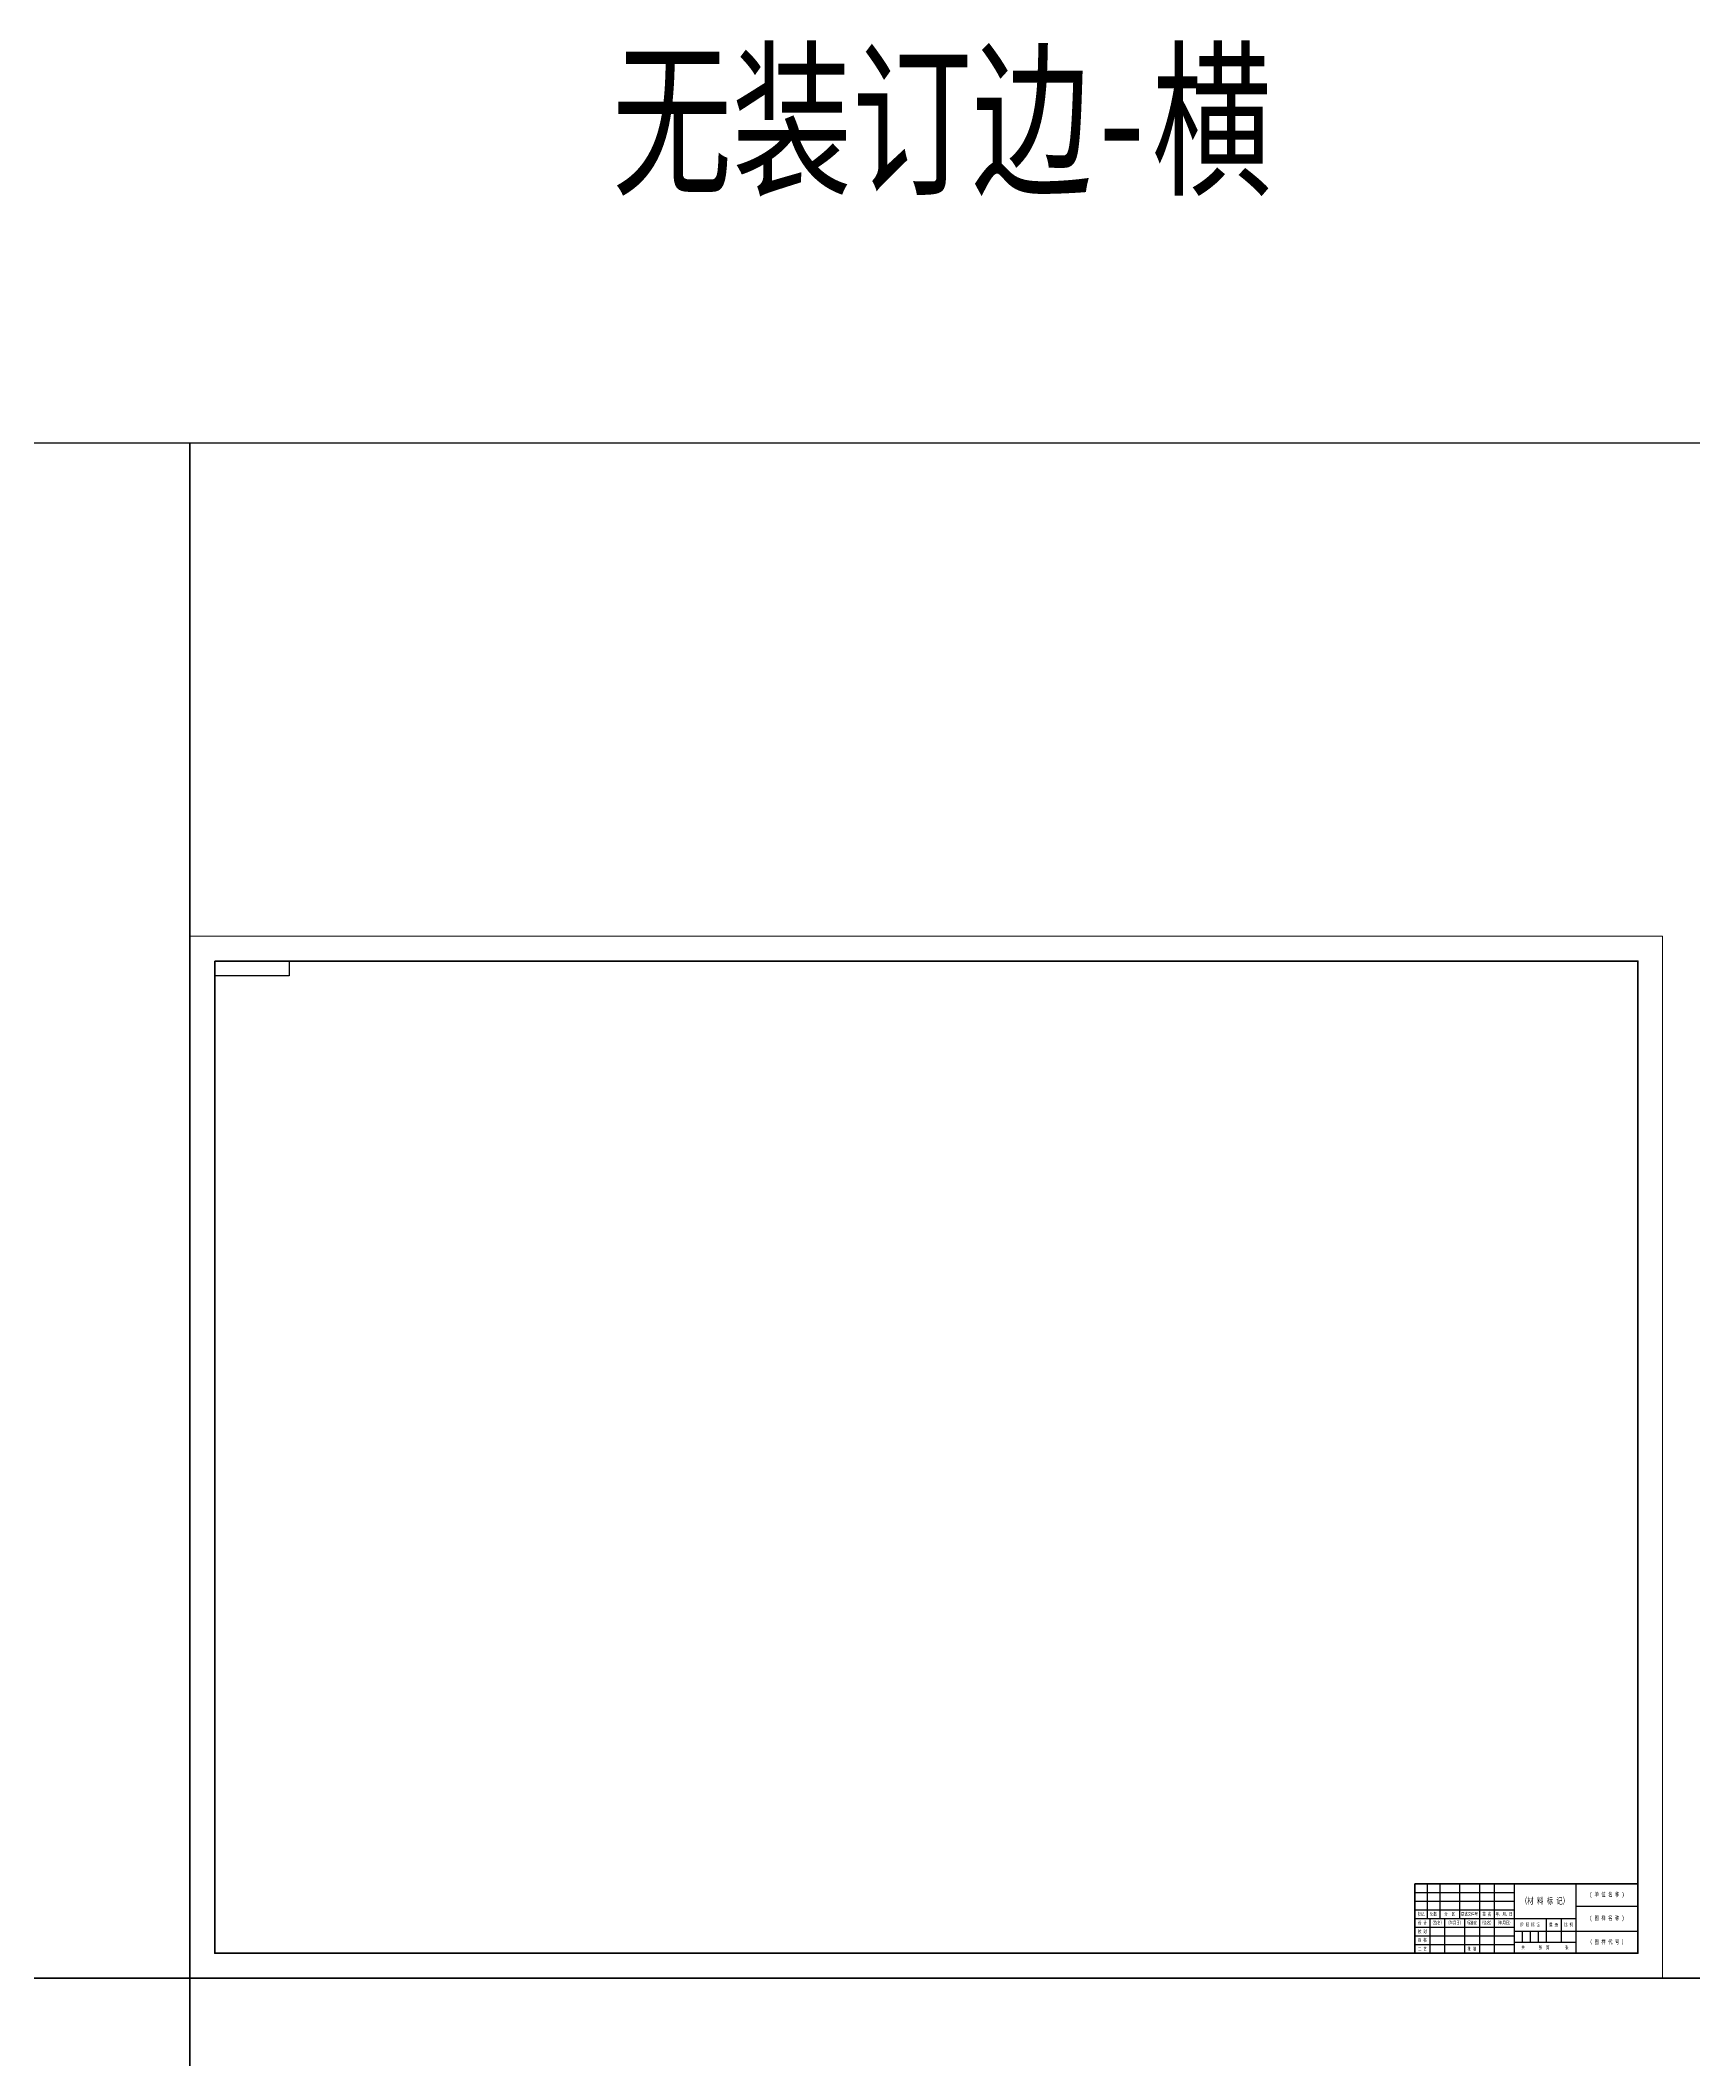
# Model space of a CAD drawing. Header units: millimetres. Extents: x -242 to 4956, y 0 to 6520.
# Drawn here: x 2357 to 3692, y 4890 to 6520 of the extents above; entities that cross this region are included whole.
import ezdxf

# ---------------------------------------------------------------- set-up
doc = ezdxf.new("R2010")
doc.units = ezdxf.units.MM
doc.styles.get("Standard").update_dxf_attribs({"font": '', "width": 0.71})
doc.styles.add('样式 1', font='', dxfattribs={"width": 0.71})
doc.styles.get('Standard').set_extended_font_data('SimSun')
doc.styles.get('样式 1').set_extended_font_data('SimSun')

msp = doc.modelspace()

# ---------------------------------------------------------------- linework, layer by layer
for p, q in [((3467, 5025), (3547, 5025)), ((3477, 5032), (3477, 5004)), ((3487, 5032), (3487, 5004)), ((3503, 5032), (3503, 5004)), ((3519, 5032), (3519, 4976)), ((3531, 5032), (3531, 4976)), ((3547, 5032), (3547, 4976)), ((3597, 5032), (3597, 4976)), ((3467, 5018), (3547, 5018)), ((3467, 5011), (3547, 5011)), ((3597, 5014), (3647, 5014)), ((3467, 5004), (3597, 5004)), ((3467, 4997), (3547, 4997)), ((3467, 4990), (3547, 4990)), ((3479, 5004), (3479, 4976)), ((3491, 5004), (3491, 4976)), ((3507, 5004), (3507, 4976)), ((3547, 4994), (3647, 4994)), ((3553.5, 4994), (3553.5, 4985)), ((3560, 4994), (3560, 4985)), ((3566.5, 4994), (3566.5, 4985)), ((3573, 5004), (3573, 4985)), ((3585, 5004), (3585, 4985)), ((3467, 4983), (3547, 4983)), ((3547, 4985), (3597, 4985))]:
    msp.add_line(p, q)
for points in [[(1239, 4956), (2478, 4956), (2478, 6195), (1239, 6195)], [(2478, 4956), (3717, 4956), (3717, 6195), (2478, 6195)], [(2558, 5765), (2498, 5765), (2498, 5777), (2558, 5777)], [(1239, 3717), (2478, 3717), (2478, 4956), (1239, 4956)], [(2478, 3717), (3717, 3717), (3717, 4956), (2478, 4956)]]:
    msp.add_lwpolyline(points, close=True)
at = {"lineweight": 13}
msp.add_lwpolyline([(2478, 5797), (3667, 5797), (3667, 4956), (2478, 4956)], close=True, dxfattribs=at)
at = {"lineweight": 70}
for points in [[(2498, 5777), (3647, 5777), (3647, 4976), (2498, 4976)], [(3647, 4976), (3467, 4976), (3467, 5032), (3647, 5032)]]:
    msp.add_lwpolyline(points, close=True, dxfattribs=at)

# ---------------------------------------------------------------- texts
at = {"width": 0.71}
msp.add_text('无装订边-横', height=100, dxfattribs=at).set_placement((2818.9, 6405.7))
at = {"attachment_point": 5, "style": '样式 1'}
for s, width, insert, char_height in [('（材 料 标 记）', 55.823, (3572, 5018), 5), ('( 单 位 名 称 )', 50, (3622, 5023), 3.5), ('标记', 10, (3472, 5007.5), 2.75), ('{\\fFangSong_GB2312|b0|i0|c134|p49;处数}', 10, (3482, 5007.5), 2.75), ('分  区', 16, (3495, 5007.5), 2.75), ('更该文件号', 18.974, (3511, 5007.5), 2.75), ('年、月、日', 16, (3539, 5007.5), 2.75), ('( 图 样 名 称 )', 50, (3622, 5004), 3.5), ('设 计', 12, (3473, 5000.5), 2.75), ('校 对', 12, (3473, 4993.5), 2.75), ('审 核', 12, (3473, 4986.5), 2.75), ('（签名）', 12, (3485, 5000.5), 2.75), ('（年月日）', 16, (3499, 5000.5), 2.75), ('标准化', 12, (3513, 5000.5), 2.75), ('（签名）', 12, (3525, 5000.5), 2.75), ('（年月日）', 16, (3539, 5000.5), 2.75), ('阶 段 标 记', 26, (3560, 4999), 2.75), ('重 量', 12, (3579, 4999), 2.75), ('比 例', 12, (3591, 4999), 2.75), ('工 艺', 12, (3473, 4979.5), 2.75), ('批 准', 12, (3513, 4979.5), 2.75), ('共       张  第        张', 50, (3572, 4980.5), 2.75), ('（ 图 样 代 号 ）', 50, (3622, 4985), 3.5)]:
    msp.add_mtext_dynamic_manual_height_columns(s, width=width, gutter_width=12.5, heights=[0], dxfattribs=dict(at, insert=insert, char_height=char_height))
at = {"insert": (3525, 5007.5), "char_height": 2.75, "attachment_point": 5, "style": '样式 1'}
msp.add_mtext_dynamic_auto_height_columns('签 名', width=12, gutter_width=12.5, height=7, count=1, dxfattribs=at)

doc.saveas('drawing.dxf')
